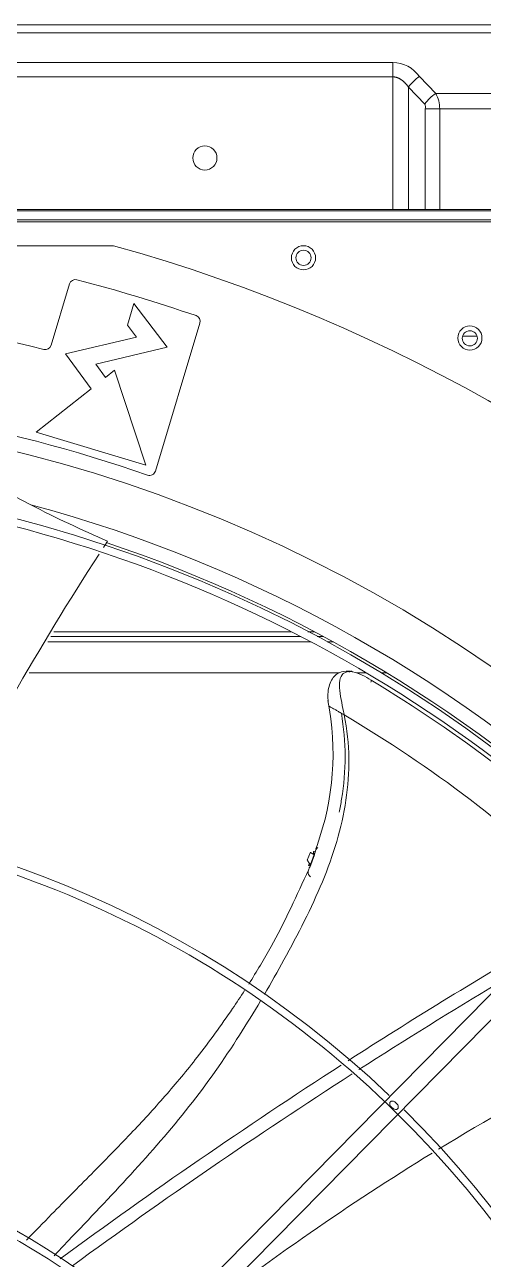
# Model space of a CAD drawing. Header units: millimetres. Extents: x 113490 to 142599, y -20467 to 115.
# Drawn here: x 130223.1 to 130374.7, y -10092.3 to -9684.5 of the extents above; entities that cross this region are included whole.
import ezdxf

# ---------------------------------------------------------------- set-up
doc = ezdxf.new("R2010")
doc.units = ezdxf.units.MM
doc.layers.add('DV3_0', color=7, linetype='Continuous')

msp = doc.modelspace()

# ---------------------------------------------------------------- linework, layer by layer
at = {"layer": 'DV3_0', "color": 7, "linetype": 'Continuous', "lineweight": 15}
for p, q in [((129547.62, -9684.49), (130662.86, -9684.49)), ((129638.58, -9745.99), (130571.9, -9745.99)), ((130344.8, -9745.49), (130220.48, -9745.49)), ((130349.96, -9745.49), (130344.8, -9745.49)), ((130349.96, -9745.49), (130355.49, -9745.49)), ((130360.26, -9745.49), (130355.49, -9745.49)), ((130360.26, -9745.49), (130445.02, -9745.49)), ((129638.58, -9748.99), (130571.9, -9748.99)), ((129958.06, -9757.49), (130252.41, -9757.49)), ((130237.91, -9770.1), (130231.8, -9790.39)), ((130259.18, -9776.62), (130257.04, -9783.72)), ((130270.16, -9791.06), (130259.18, -9776.62)), ((130266.29, -9831.95), (130281, -9783.07)), ((130257.04, -9783.72), (130260.06, -9787.68)), ((130372.63, -9787.36), (130367.85, -9787.36)), ((130260.06, -9787.68), (130236.56, -9793.22)), ((130246.63, -9796.6), (130270.16, -9791.06)), ((130236.56, -9793.22), (130245.03, -9804.77)), ((130249.84, -9800.98), (130246.63, -9796.6)), ((130252.82, -9798.63), (130249.84, -9800.98)), ((130263.17, -9830.03), (130252.82, -9798.63)), ((130245.03, -9804.77), (130226.85, -9819.1)), ((130226.85, -9819.1), (130263.17, -9830.03)), ((130225.08, -9843.06), (130212.28, -9836.5)), ((130231.76, -9886.59), (130314.37, -9886.59)), ((130319.74, -9886.59), (130321.86, -9886.59)), ((130224.62, -9898.59), (130327, -9898.59)), ((130332.81, -9898.59), (130336, -9898.59)), ((130340.87, -9898.59), (130342.8, -9898.59)), ((130317.61, -9957.85), (130316.51, -9960.51)), ((130317.66, -9961.97), (130318.84, -9958.65)), ((130318.84, -9958.65), (130318.72, -9958.59)), ((130319.72, -9955.61), (130319.33, -9956.77)), ((130419.36, -9961.9), (130266.62, -10116.79)), ((130270.94, -10120.95), (130423.66, -9966.08)), ((130316.89, -9963.75), (130316.21, -9965.14))]:
    msp.add_line(p, q, dxfattribs=at)
at = {"layer": 'DV3_0', "color": 7, "linetype": 'Continuous', "lineweight": 20}
for p, q in [((129547.62, -9687.14), (130662.86, -9687.14)), ((130344.8, -9696.95), (130220.48, -9696.95)), ((130344.8, -9701.73), (130344.8, -9696.95)), ((130344.8, -9701.73), (130220.48, -9701.73)), ((130344.8, -9745.49), (130344.8, -9701.73)), ((130358.93, -9707.21), (130353.54, -9701.62)), ((130349.96, -9745.49), (130349.96, -9705.11)), ((130355.35, -9710.7), (130349.96, -9705.11)), ((130446.35, -9707.21), (130358.93, -9707.21)), ((130355.49, -9712.24), (130360.26, -9712.24)), ((130355.49, -9745.49), (130355.49, -9712.24)), ((130445.02, -9712.24), (130360.26, -9712.24)), ((130360.26, -9745.49), (130360.26, -9712.24)), ((129627.84, -9749.59), (130582.64, -9749.59)), ((130232.71, -9884.99), (130311.26, -9884.99)), ((130316.71, -9884.99), (130318.86, -9884.99)), ((130317.8, -9888.39), (130230.69, -9888.39)), ((130325.17, -9888.39), (130323.08, -9888.39)), ((130317.53, -9961.91), (130318.72, -9958.59))]:
    msp.add_line(p, q, dxfattribs=at)
at = {"layer": 'DV3_0', "color": 7, "linetype": 'Continuous', "lineweight": 15}
for centre, radius in [((130282.64, -9728.49), 4), ((130315.24, -9761.49), 4), ((130315.25, -9761.49), 2.5), ((130370.24, -9787.99), 4), ((130370.24, -9788.09), 2.5)]:
    msp.add_circle(centre, radius, dxfattribs=at)
at = {"layer": 'DV3_0', "color": 7, "linetype": 'Continuous', "lineweight": 20}
for centre, radius, start, end in [((130344.55, -9707.93), 10.99, 35.0741, 88.685), ((130350.93, -9712.01), 9.33, 358.5724, 30.9701), ((130353.7, -9711.63), 1.89, 340.9987, 29.2464), ((130105.24, -10288.99), 461.75, 46.1456, 74.9574), ((130107.26, -10287.1), 435.17, 46.1979, 59.4106)]:
    msp.add_arc(centre, radius, start, end, dxfattribs=at)
at = {"layer": 'DV3_0', "color": 7, "linetype": 'Continuous', "lineweight": 15}
for centre, radius, start, end in [((130105.24, -10288.99), 551.5, 15.4775, 74.5225), ((130239.82, -9770.68), 2, 75.4439, 163.25), ((130105.24, -10288.99), 537.5, 71.0561, 75.4439), ((130105.24, -10288.99), 512.5, 75.9794, 107.1378), ((130279.08, -9782.49), 2, 343.25, 71.0561), ((130229.89, -9789.82), 2, 255.9794, 343.25), ((130105.24, -10288.99), 482.5, 70.825, 107.1317), ((130105.24, -10288.99), 477.5, 46.9802, 133.0198), ((130264.37, -9831.37), 2, 250.825, 343.25), ((130105.24, -10288.99), 456, 45.9967, 135.345), ((130105.24, -10288.99), 453.5, 45.9921, 90), ((130412.03, -9481.05), 407.44, 242.6881, 246.6449), ((130978.24, -10335.96), 872.25, 146.54442, 146.70969), ((130105.24, -10288.99), 457, 46.1533, 71.5308), ((130978.24, -10335.96), 872.25, 146.8819, 154.10499), ((130330.63, -9901.9), 3.79, 77.061, 126.3859), ((130330.93, -9899.05), 1.01, 56.9571, 135.7951), ((130331.52, -9897.99), 0.229, 257.3221, 265.2989), ((130326.39, -9917.18), 19.65, 55.265, 74.9071), ((130104.95, -10289.29), 452.62, 46.1596, 59.0713), ((130235.13, -9925.17), 89.89, 340.2075, 11.1643), ((130244.18, -9926.37), 84.81, 350.506, 9.7892), ((130200.86, -9937.49), 130.27, 11.0605, 11.1618), ((130230.08, -9924.56), 99.02, 348.2937, 350.8181), ((130105.24, -10288.99), 346, 46.4603, 135.3186), ((130105.24, -10288.99), 343.5, 46.1768, 90), ((130321.69, -9952.24), 10.53, 246.7388, 247.5077), ((131324.82, -11575.64), 1840.9, 120.41446, 122.71107), ((131370.63, -11647.12), 1921.39, 121.04565, 122.66649), ((130814.25, -10800.46), 872.22, 114.12782, 121.39321), ((131324.82, -11575.64), 1840.9, 122.79433, 126.30553), ((131370.63, -11647.12), 1921.39, 122.74609, 126.08801), ((130105.24, -10288.99), 343.5, 46.146, 46.1768), ((130105.24, -10288.99), 343.5, 45.622, 46.146), ((130105.24, -10288.99), 343.5, 315.6512, 45.622), ((130105.24, -10288.99), 346, 316.5062, 45.3204), ((130105.24, -10288.99), 236, 46.5586, 135.2674), ((130105.24, -10288.99), 233.5, 46.5418, 90), ((130814.25, -10800.46), 872.22, 121.56134, 127.88902)]:
    msp.add_arc(centre, radius, start, end, dxfattribs=at)
for centre in [(130353.54, -9705.11), (130358.93, -9710.7)]:
    msp.add_ellipse(centre, major_axis=(-4.49, -4.33), ratio=0.436952, start_param=4.313983, end_param=5.138233, dxfattribs=at)
at = {"layer": 'DV3_0', "color": 7, "linetype": 'Continuous', "lineweight": 20}
for points, knots in [([(130349.96, -9705.11), (130349.9, -9705.01), (130349.76, -9704.83), (130349.56, -9704.57), (130349.37, -9704.33), (130349.17, -9704.11), (130348.98, -9703.89), (130348.79, -9703.7), (130348.6, -9703.51), (130348.42, -9703.34), (130348.24, -9703.18), (130348.06, -9703.03), (130347.89, -9702.89), (130347.72, -9702.77), (130347.55, -9702.65), (130347.38, -9702.54), (130347.22, -9702.44), (130347.06, -9702.35), (130346.9, -9702.26), (130346.74, -9702.18), (130346.58, -9702.11), (130346.43, -9702.05), (130346.28, -9701.99), (130346.12, -9701.94), (130345.97, -9701.89), (130345.83, -9701.85), (130345.68, -9701.82), (130345.53, -9701.79), (130345.38, -9701.77), (130345.24, -9701.75), (130345.09, -9701.74), (130344.95, -9701.73), (130344.85, -9701.73), (130344.8, -9701.73)], [0, 0, 0, 0, 0.049761, 0.097511, 0.143355, 0.187397, 0.229741, 0.27049, 0.309741, 0.347591, 0.384133, 0.419456, 0.453643, 0.486777, 0.518934, 0.550188, 0.580608, 0.610261, 0.63921, 0.667514, 0.695232, 0.722417, 0.749122, 0.775397, 0.801291, 0.826849, 0.852118, 0.87714, 0.901959, 0.926615, 0.951152, 0.975613, 1, 1, 1, 1]), ([(130337.58, -9901.04), (130337.65, -9901.05), (130337.68, -9901.13), (130337.64, -9901.36), (130337.58, -9901.52), (130337.48, -9901.64)], [0, 0, 0, 0, 0.5, 0.5, 1, 1, 1, 1])]:
    msp.add_open_spline(points, degree=3, knots=knots, dxfattribs=at)
at = {"layer": 'DV3_0', "color": 7, "linetype": 'Continuous', "lineweight": 15}
for points, knots in [([(130327.58, -9898.33), (130327.12, -9898.49), (130326.22, -9898.84), (130324.98, -9900.07), (130323.98, -9901.93), (130323.35, -9904.28), (130323.21, -9906.98), (130323.46, -9908.65), (130323.62, -9909.62)], [0, 0, 0, 0, 0.123231, 0.287955, 0.462255, 0.642912, 0.824473, 1, 1, 1, 1]), ([(130328.38, -9898.85), (130327.78, -9899.36), (130327.42, -9900.13), (130327.07, -9902.04), (130327.09, -9903.19), (130327.36, -9905.68), (130327.6, -9907.02), (130328.13, -9909.69), (130328.42, -9911.03), (130328.67, -9912.27)], [0, 0, 0, 0, 0.25, 0.25, 0.5, 0.5, 0.75, 0.75, 1, 1, 1, 1]), ([(130323.6, -9909.54), (130323.61, -9909.54), (130323.69, -9909.58), (130323.92, -9909.72), (130324.36, -9909.97), (130324.84, -9910.24), (130325.49, -9910.61), (130326.29, -9911.08), (130327.32, -9911.68), (130328.21, -9912.2), (130328.71, -9912.5)], [0.4374994, 0.4374994, 0.4374994, 0.4374994, 0.4998211, 0.6248763, 0.6874038, 0.7499314, 0.812459, 0.8749866, 0.9375141, 0.9999951, 0.9999951, 0.9999951, 0.9999951]), ([(130302.32, -10004.81), (130304.52, -10001.04), (130306.66, -9997.24), (130313.4, -9984.96), (130317.86, -9976.36), (130325.11, -9958.8), (130327.9, -9949.83), (130330.64, -9931.5), (130330.62, -9922.13), (130328.71, -9912.5)], [0.5681808, 0.5681808, 0.5681808, 0.5681808, 0.625, 0.625, 0.75, 0.75, 0.875, 0.875, 1, 1, 1, 1]), ([(130318.72, -9958.59), (130318.67, -9958.56), (130318.57, -9958.5), (130318.44, -9958.43), (130318.31, -9958.35), (130318.2, -9958.29), (130318.09, -9958.23), (130317.99, -9958.18), (130317.91, -9958.13), (130317.83, -9958.09), (130317.76, -9958.06), (130317.7, -9958.04), (130317.65, -9958.02), (130317.62, -9958), (130317.59, -9957.99), (130317.57, -9957.99), (130317.56, -9958), (130317.56, -9958), (130317.56, -9958)], [0, 0, 0, 0, 0.0311137, 0.0619047, 0.0923728, 0.1225191, 0.1523454, 0.1818546, 0.2110506, 0.2399387, 0.268525, 0.2968177, 0.3248276, 0.3525658, 0.3800436, 0.4072714, 0.4342595, 0.4395457, 0.4395457, 0.4395457, 0.4395457]), ([(130318.72, -9958.59), (130318.72, -9958.57), (130318.72, -9958.53), (130318.7, -9958.48), (130318.68, -9958.41), (130318.65, -9958.33), (130318.6, -9958.23), (130318.54, -9958.07), (130318.5, -9957.91), (130318.51, -9957.72), (130318.63, -9957.58), (130318.82, -9957.66), (130318.91, -9957.7)], [0, 0, 0, 0, 0.012084, 0.035764, 0.071851, 0.12021, 0.179925, 0.272988, 0.439319, 0.559714, 0.789237, 1, 1, 1, 1]), ([(130318.84, -9958.65), (130318.86, -9958.58), (130318.92, -9958.41), (130319.02, -9958.04), (130319.15, -9957.58), (130319.39, -9956.97), (130319.65, -9956.53), (130319.89, -9956.32), (130319.94, -9956.28)], [0, 0, 0, 0, 0.0429002, 0.1091943, 0.2347989, 0.3498566, 0.5249439, 0.5623532, 0.5623532, 0.5623532, 0.5623532]), ([(130317.53, -9961.91), (130317.49, -9961.86), (130317.4, -9961.76), (130317.28, -9961.61), (130317.16, -9961.47), (130317.05, -9961.33), (130316.95, -9961.19), (130316.86, -9961.06), (130316.78, -9960.94), (130316.71, -9960.82), (130316.66, -9960.71), (130316.62, -9960.6), (130316.59, -9960.51), (130316.58, -9960.42), (130316.58, -9960.34), (130316.61, -9960.27), (130316.63, -9960.23), (130316.65, -9960.22)], [0, 0, 0, 0, 0.0311661, 0.0627807, 0.0948218, 0.1272711, 0.1601151, 0.1933452, 0.2269583, 0.2609572, 0.2953511, 0.3301562, 0.3653956, 0.4011001, 0.4373078, 0.4740646, 0.5114239, 0.5114239, 0.5114239, 0.5114239]), ([(130317.56, -9965.92), (130317.51, -9965.89), (130317.43, -9965.83), (130317.32, -9965.73), (130317.23, -9965.64), (130317.14, -9965.55), (130317.07, -9965.45), (130316.96, -9965.3), (130316.85, -9965.07), (130316.77, -9964.72), (130316.78, -9964.29), (130316.88, -9963.75), (130317.05, -9963.28), (130317.22, -9962.91), (130317.35, -9962.65), (130317.46, -9962.44), (130317.53, -9962.28), (130317.57, -9962.2), (130317.6, -9962.12), (130317.64, -9962.04), (130317.66, -9961.99), (130317.66, -9961.97)], [0, 0, 0, 0, 0.034241, 0.066465, 0.096696, 0.125001, 0.151472, 0.176226, 0.25207, 0.325623, 0.425466, 0.55097, 0.706068, 0.768852, 0.834053, 0.905379, 0.925458, 0.944909, 0.964128, 0.982722, 1, 1, 1, 1]), ([(130317.19, -9962.27), (130317.13, -9962.26), (130317.02, -9962.23), (130316.89, -9962.15), (130316.88, -9962.08), (130316.99, -9962.04), (130317.14, -9962.03), (130317.31, -9962.03), (130317.43, -9962.02), (130317.51, -9961.98), (130317.53, -9961.93), (130317.53, -9961.91)], [0, 0, 0, 0, 0.128959, 0.223426, 0.47224, 0.607766, 0.749503, 0.893225, 0.958473, 0.988067, 1, 1, 1, 1]), ([(130316.21, -9965.14), (130312.18, -9973.97), (130306.85, -9985.5), (130299.78, -9997.25), (130297.15, -10001.38)], [0, 0, 0, 0, 0.1495548, 0.2319685, 0.2319685, 0.2319685, 0.2319685]), ([(130295.76, -10003.53), (130294.46, -10005.53), (130289.43, -10013.07), (130280.92, -10024.81), (130269.56, -10038.52), (130257.77, -10051.31), (130245.13, -10064.2), (130233.64, -10075.73), (130226.42, -10083.1), (130223.7, -10085.94)], [0.2462901, 0.2462901, 0.2462901, 0.2462901, 0.286371, 0.3982657, 0.4930433, 0.5876827, 0.6932241, 0.798583, 0.8652718, 0.8652718, 0.8652718, 0.8652718]), ([(130232.82, -10091.1), (130234.38, -10089.46), (130235.94, -10087.82), (130244.48, -10078.86), (130251.42, -10071.62), (130264.86, -10056.94), (130271.35, -10049.53), (130283.41, -10034.22), (130288.95, -10026.32), (130296.51, -10014.5), (130298.82, -10010.73), (130301.07, -10006.93)], [0.0971663, 0.0971663, 0.0971663, 0.0971663, 0.125, 0.125, 0.25, 0.25, 0.375, 0.375, 0.5, 0.5, 0.557529, 0.557529, 0.557529, 0.557529]), ([(130346.34, -10042.57), (130346.3, -10042.61), (130346.21, -10042.7), (130345.97, -10042.81), (130345.57, -10042.85), (130345.14, -10042.67), (130344.75, -10042.4), (130344.44, -10042.13), (130344.16, -10041.83), (130343.89, -10041.45), (130343.7, -10041.03), (130343.73, -10040.64), (130343.84, -10040.4), (130343.92, -10040.31), (130343.96, -10040.27)], [0, 0, 0, 0, 0.040443, 0.081793, 0.180216, 0.319289, 0.407802, 0.503208, 0.598506, 0.68594, 0.822069, 0.918689, 0.959722, 1, 1, 1, 1]), ([(130343.96, -10040.27), (130344.01, -10040.23), (130344.1, -10040.14), (130344.34, -10040.03), (130344.74, -10039.99), (130345.17, -10040.17), (130345.56, -10040.43), (130345.87, -10040.71), (130346.15, -10041.01), (130346.42, -10041.38), (130346.6, -10041.81), (130346.57, -10042.2), (130346.46, -10042.44), (130346.38, -10042.53), (130346.34, -10042.57)], [0, 0, 0, 0, 0.040471, 0.081926, 0.180876, 0.319892, 0.408079, 0.503208, 0.597701, 0.68481, 0.821378, 0.918632, 0.959731, 1, 1, 1, 1])]:
    msp.add_open_spline(points, degree=3, knots=knots, dxfattribs=at)
msp.add_open_spline([(130330.53, -9898.08), (130328.71, -9898.04), (130327.72, -9898.13), (130327.58, -9898.33)], degree=3, dxfattribs=at)

doc.saveas('drawing.dxf')
